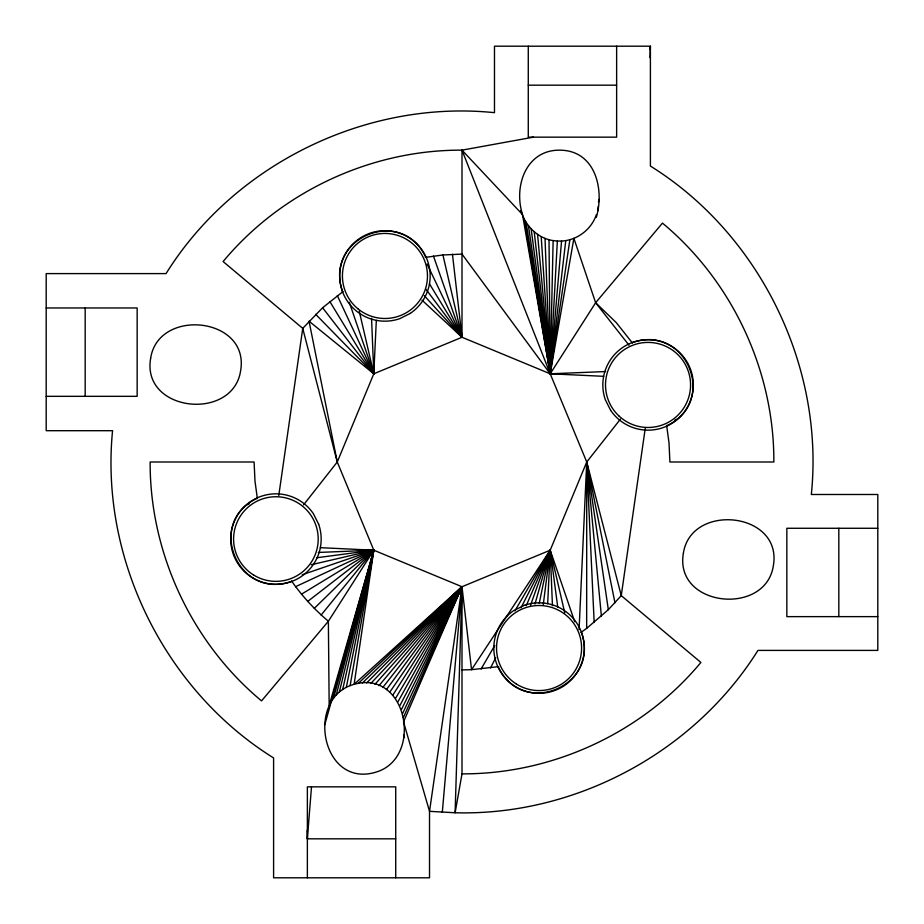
<?xml version="1.0" encoding="UTF-8"?>
<svg xmlns="http://www.w3.org/2000/svg" width="924" height="924" viewBox="0 0 924 924"><rect width="100%" height="100%" fill="white"/><g stroke="black" fill="none" stroke-linecap="round" stroke-linejoin="round"><path stroke-width="1.39" d="M581.104 632.339L586.659 628.378L586.74 462L550.207 373.793L462 150.15C371.09 149.711 281.208 191.615 223.111 261.55L302.737 328.367L337.26 462L373.793 550.207L354.123 684.314C305.163 697.539 321.148 787.698 374.971 772.429C423.931 759.205 407.946 669.045 354.123 684.314L462 586.74L550.207 550.207L586.74 462L620.454 419.115M603.649 376.322L550.207 373.793L553.141 240.598C537.433 238.288 525.098 225.537 520.917 210.568M358.235 683.402L462 586.74L455.116 812.762L429.521 811.33L403.522 721.875L462 586.74L373.793 550.207L320.351 547.678M650.046 57.727L650.404 46.2L494.479 46.2L494.479 112.67C366.251 99.48 234.211 164.172 166.054 273.596L46.2 273.596L46.2 430.7L112.566 430.7C99.85 558.581 164.518 689.997 273.596 757.946L273.596 877.8L429.521 877.8L429.521 811.33L462 586.74L362.439 682.952M596.28 217.452C604.481 190.09 595.784 151.628 561.561 150.208C526.611 148.556 513.247 185.574 522.51 214.576L550.207 373.793L605.682 371.552M579.082 629.625L586.74 462L621.263 595.634L700.889 662.45C642.792 732.386 552.91 774.289 462 773.85L455.116 812.762C575.248 816.088 694.224 752.298 757.946 650.404L877.8 650.404L877.8 494.49L811.33 494.49C824.52 366.251 759.828 234.211 650.404 166.054L650.404 46.2L649.976 49.053M598.013 210.649L598.209 206.341M303.546 504.885L337.26 462L373.793 373.793L376.322 320.351M547.678 603.649L550.207 550.207L471.54 669.681L462 669.9M422.025 300.184L462 337.26L550.207 373.793L557.345 241.048L553.141 240.598M395.726 838.819L307.369 838.819L311.48 787.04M425.363 257.38L442.931 254.978L462 254.1L550.207 373.793L561.561 241.048C577.154 240.344 591.545 229.406 596.396 214.576M442.307 812.277L462 586.74L366.655 682.952M666.62 425.363L669.022 442.931L669.9 462L773.85 462C774.289 371.09 732.386 281.208 662.45 223.111L595.634 302.737L550.207 373.793L565.765 240.598M543.266 604.539L550.207 550.207L574.728 621.771M278.782 495.507L302.737 328.367L322.603 307.761L342.896 291.661M645.218 428.493L621.263 595.634L608.327 609.678L586.659 628.378M524.07 218.491L550.207 373.793L569.877 239.686M350.115 685.666L373.793 550.207L318.318 552.448M526.056 222.222L550.207 373.793L573.885 238.334L595.634 302.737L629.025 345.229M346.292 687.433L373.793 550.207L316.99 557.726M539.235 603.326L550.207 550.207L564.737 612.716M342.665 689.616L373.793 550.207L311.284 564.737M339.316 692.168L373.793 550.207L302.229 574.728M336.244 695.067L373.793 550.207L295.622 586.659L291.661 581.104M333.518 698.29L373.793 550.207L301.524 594.167L295.622 586.659M598.429 202.125L599.214 199.365M324.809 724.647L373.793 550.207L307.761 601.397L301.524 594.167M534.973 604.053L550.207 550.207L557.726 607.01M530.491 605.312L550.207 550.207L552.448 605.682M526.23 605.659L550.207 550.207L514.922 610.856M403.303 717.659L462 586.74L471.54 669.681L498.637 666.62M402.621 713.49L462 586.74L462 773.85M401.49 709.424L462 586.74L370.859 683.402M490.552 667.925L495.738 657.692M521.032 607.784L550.207 550.207M399.93 705.509L462 586.74L374.971 684.314M397.944 701.778L462 586.74L378.979 685.666M481.069 669.022L494.756 645.506M395.576 698.29L462 586.74L382.802 687.433M392.85 695.067L462 586.74L386.428 689.616M389.778 692.168L462 586.74M257.38 498.637L254.978 481.069L254.1 462L150.15 462C149.711 552.91 191.615 642.792 261.55 700.889L328.367 621.263L321.194 614.957L373.793 550.207L329.163 705.509L328.367 621.263L373.793 550.207L314.322 608.327L307.761 601.397M257.311 498.232C205.163 522.21 237.93 600.877 291.788 581.3M632.212 342.7C686.07 323.123 718.837 401.79 666.689 425.768M246.951 504.827L249.307 503.753M674.693 420.247L677.049 419.173M337.26 462L309.043 321.194L373.793 373.793L462 337.26L462 150.15L533.471 137.156M528.274 85.181L616.631 85.181M557.345 241.048L561.561 241.048M46.2 307.969L137.156 307.969L137.156 396.327L46.2 396.327M877.8 528.274L786.844 528.274L786.844 616.631L877.8 616.631M595.634 302.737L616.239 322.603L632.339 342.896M314.322 608.327L321.194 614.957M315.673 314.322L373.793 373.793L371.552 318.318M462 150.15L522.51 214.576M424.324 295.68L462 337.26L452.46 254.319M322.603 307.761L373.793 373.793L359.263 311.284M425.999 289.327L462 337.26L442.931 254.978M429.464 283.841L462 337.26L433.448 256.075M329.833 301.524L373.793 373.793L349.272 302.229M425.768 257.311C401.79 205.163 323.123 237.93 342.7 291.788M581.3 632.212C600.877 686.07 522.21 718.837 498.232 666.689M427.084 264.021L462 337.26M337.341 295.622L373.793 373.793M403.522 734.869L404.458 737.595M614.957 602.806L586.74 462L594.167 622.476M528.424 225.71L550.207 373.793L549.029 239.686M608.327 609.678L586.74 462L601.397 616.239M531.15 228.933L550.207 373.793L545.021 238.334M534.222 231.832L550.207 373.793L541.198 236.567M537.572 234.384L550.207 373.793M307.23 830.168L307.369 838.819M838.819 528.274L838.819 616.631M616.631 46.2L616.631 137.156L528.274 137.156L528.274 46.2M395.726 877.8L395.726 786.844L307.369 786.844L307.369 877.8M85.181 307.969L85.181 396.327M150.658 358.235C141.164 412.127 232.906 421.702 240.598 370.859C250.092 316.967 158.351 307.392 150.658 358.235M683.402 553.141C673.908 607.033 765.649 616.608 773.342 565.765C782.836 511.873 691.094 502.298 683.402 553.141M410.302 313.386L399.746 318.676A45.241 45.241 0 0 1 339.928 271.298A45.241 45.241 0 0 1 408.142 237.098A45.241 45.241 0 0 1 410.302 313.386M524.255 605.324L513.698 610.614A45.241 45.241 0 0 0 515.858 686.902A45.241 45.241 0 0 0 584.072 652.702A45.241 45.241 0 0 0 524.255 605.324M610.614 410.302L605.324 399.746A45.241 45.241 0 0 1 652.702 339.928A45.241 45.241 0 0 1 686.902 408.142A45.241 45.241 0 0 1 610.614 410.302M318.676 524.255L313.386 513.698A45.241 45.241 0 0 0 237.098 515.858A45.241 45.241 0 0 0 271.298 584.072A45.241 45.241 0 0 0 318.676 524.255M618.757 415.788A42.527 42.527 0 0 0 689.385 394.871A42.527 42.527 0 0 0 635.955 344.167A42.527 42.527 0 0 0 618.757 415.788M516.216 683.91A42.527 42.527 0 0 0 581.543 649.872A42.527 42.527 0 0 0 519.404 610.325A42.527 42.527 0 0 0 516.216 683.91M253.557 574.971A42.308 42.308 0 0 0 318.179 540.436A42.308 42.308 0 0 0 255.96 501.732A42.308 42.308 0 0 0 253.557 574.971M357.796 308.697A42.527 42.527 0 0 0 426.865 283.114A42.527 42.527 0 0 0 370.178 236.094A42.527 42.527 0 0 0 357.796 308.697"/></g></svg>
